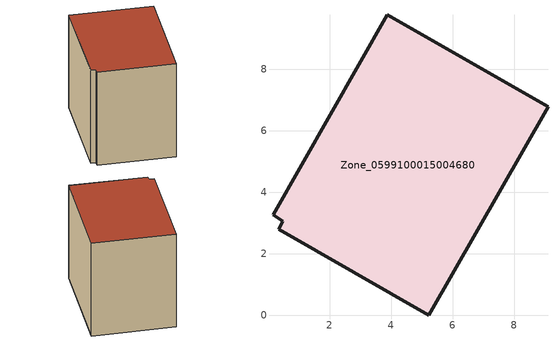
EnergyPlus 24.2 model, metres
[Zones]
Zone_0599100015004680
 floor ground (C_G): 0.34,2.8 0.48,3.06 0.16,3.27 3.88,9.79 9.11,6.79 5.22,0 z0.79
 wall outside (C_F): 5.22,0 9.11,6.79 3.88,9.79 0.16,3.27 0.48,3.06 0.34,2.8 5.22,0 z0.79:8.39
 roof outside (C_R): 0.48,3.06 0.34,2.8 5.22,0 9.11,6.79 3.88,9.79 0.16,3.27 z8.39
[BUILDING]
Pand.0599100015004680: North Axis=0; Terrain=City; Loads Convergence Tolerance Value=0.04; Temperature Convergence Tolerance Value=0.4; Solar Distribution=FullExterior; Maximum Number of Warmup Days=25; Minimum Number of Warmup Days=1
[Site:Location]
Rotterdam.The.Hague.AP_ZH_NLD Design_Conditions: Latitude=51.96; Longitude=4.45; Time Zone=1; Elevation=-4.5
[SITE:GROUNDTEMPERATURE:BUILDINGSURFACE]
18, 18, 18, 18, 18, 18, 18, 18, 18, 18, 18, 18
[MATERIAL] Thermal Absorptance=0.9; Solar Absorptance=0.7; Visible Absorptance=0.7
Name | Roughness | Thickness | Conductivity | Density | Specific Heat
G.TI.1946-1964 | MediumSmooth | 0.15 | 1 | 540 | 1210
F.TI.1946-1964 | Rough | 0.3 | 0.857143 | 1920 | 840
R.TI.1946-1964 | MediumRough | 0.2 | 0.277778 | 1500 | 1000
[CONSTRUCTION]
C_G: G.TI.1946-1964
C_F: F.TI.1946-1964
C_R: R.TI.1946-1964
[ZONE]
Zone_0599100015004680: Type=1; Multiplier=1; Ceiling Height=Autocalculate; Volume=Autocalculate; Floor Area=autocalculate; Part of Total Floor Area=Yes
[ZONEINFILTRATION:DESIGNFLOWRATE]
Infil_Zone_0599100015004680: Zone or ZoneList or Space or SpaceList=Zone_0599100015004680; Schedule=AlwaysOn; Design Flow Rate Calculation Method=Flow/Area; Flow Rate per Floor Area=0.003; Constant Term Coefficient=1; Temperature Term Coefficient=0; Velocity Term Coefficient=0; Velocity Squared Term Coefficient=0
[HVACTEMPLATE:ZONE:IDEALLOADSAIRSYSTEM]
Zone_0599100015004680: Maximum Heating Supply Air Temperature=50; Minimum Cooling Supply Air Temperature=13; Maximum Heating Supply Air Humidity Ratio=0.0156; Minimum Cooling Supply Air Humidity Ratio=0.0077; Heating Limit=NoLimit; Cooling Limit=NoLimit; Dehumidification Control Type=ConstantSensibleHeatRatio; Cooling Sensible Heat Ratio=0.7; Dehumidification Setpoint=60; Humidification Control Type=None; Humidification Setpoint=30; Outdoor Air Method=None; Outdoor Air Flow Rate per Person=0.00944; Outdoor Air Flow Rate per Zone Floor Area=0; Outdoor Air Flow Rate per Zone=0; Demand Controlled Ventilation Type=None; Outdoor Air Economizer Type=NoEconomizer; Heat Recovery Type=None; Sensible Heat Recovery Effectiveness=0.7; Latent Heat Recovery Effectiveness=0.65
[ZONECONTROL:THERMOSTAT]
ThermostatControl_Zone_0599100015004680: Zone or ZoneList=Zone_0599100015004680; Control Type Schedule=DualSetpointControlType; Control 1=Thermostat_Zone_0599100015004680; Temperature Difference Between Cutout And Setpoint=0
[THERMOSTATSETPOINT:DUALSETPOINT]
Thermostat_Zone_0599100015004680: Heating Setpoint Temperature Schedule=HeatingSetpoint_Zone_0599100015004680; Cooling Setpoint Temperature Schedule=CoolingSetpoint_Zone_0599100015004680
[SCHEDULE:COMPACT]
HeatingSetpoint_Zone_0599100015004680: Through: 12/31, For: AllDays, Until: 24:00, 21
CoolingSetpoint_Zone_0599100015004680: Through: 12/31, For: AllDays, Until: 24:00, 24
DualSetpointControlType: Through: 12/31, For: AllDays, Until: 24:00, 4
AlwaysOn: Through: 12/31, For: AllDays, Until: 24:00, 1
